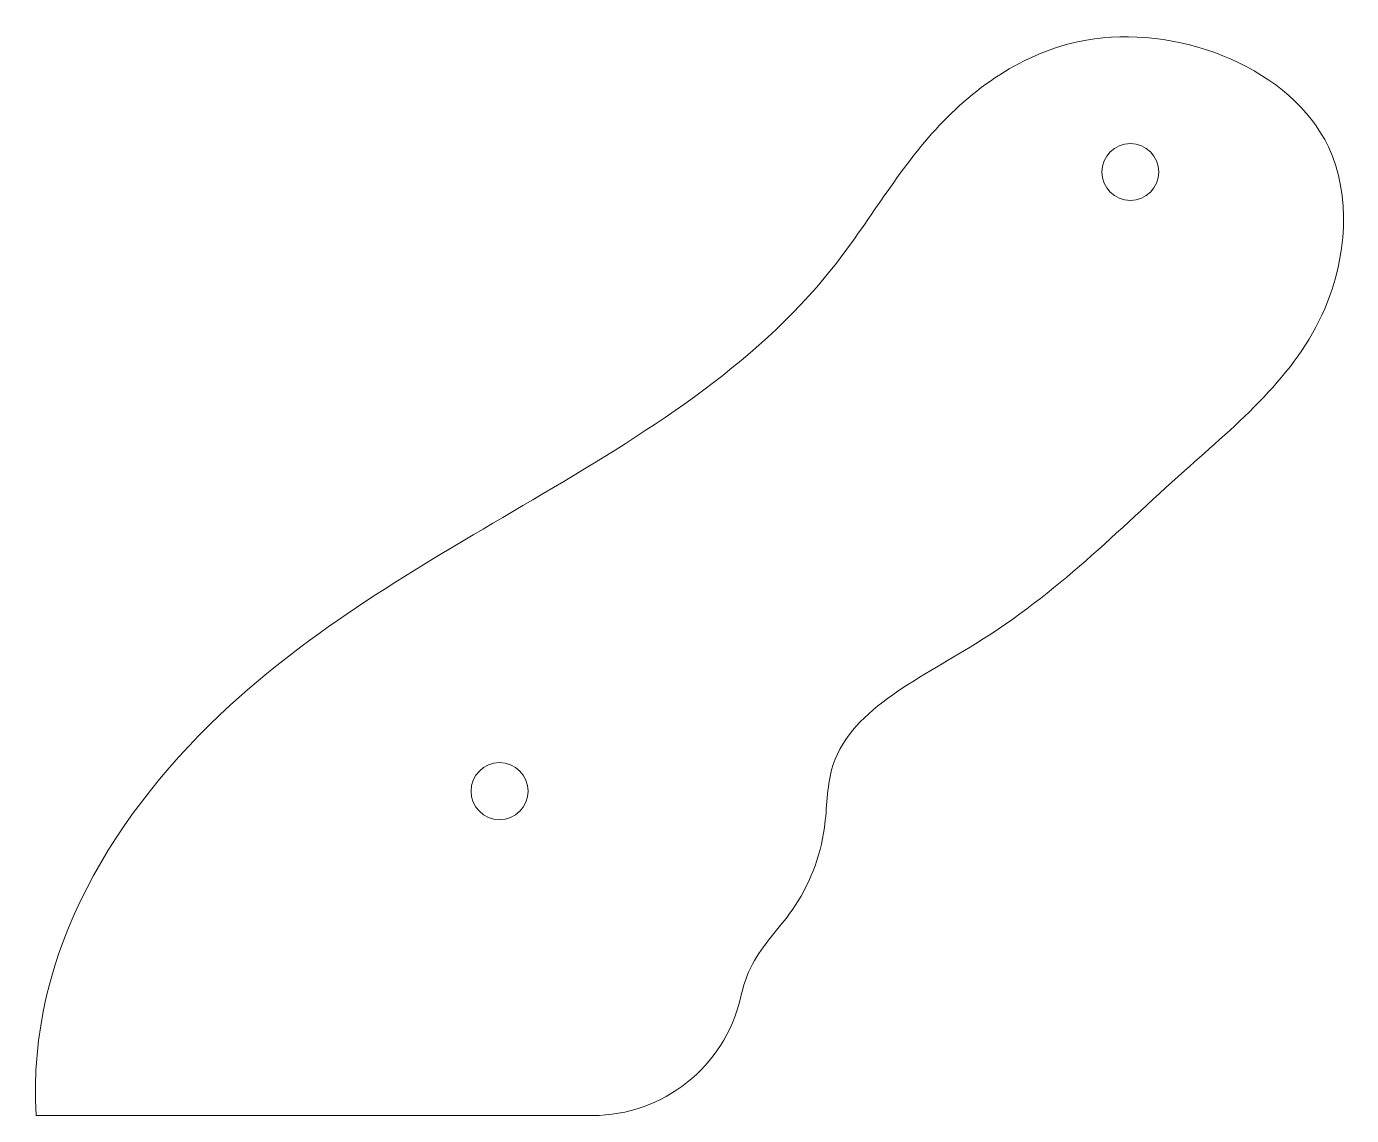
# Model space of a CAD drawing. Header units: inches. Extents: x 14.17 to 18.53, y 0.73 to 4.32.
import ezdxf

# ---------------------------------------------------------------- set-up
doc = ezdxf.new("R2010")
doc.units = ezdxf.units.IN
doc.header["$MEASUREMENT"] = 0

msp = doc.modelspace()

# ---------------------------------------------------------------- linework, layer by layer
at = {"color": 7, "linetype": 'Continuous', "lineweight": 15}
msp.add_line((16.0308, 0.7346), (14.1986, 0.7346), dxfattribs=at)
for centre in [(17.8019, 3.8401), (15.7246, 1.8022)]:
    msp.add_circle(centre, 0.0938, dxfattribs=at)
msp.add_arc((16.0308, 1.2346), 0.5, 270, 346.8765, dxfattribs=at)
msp.add_open_spline([(14.1986, 0.7346), (14.1669, 1.2726), (14.6915, 2.1061), (15.8427, 2.7583), (16.7368, 3.3054), (17.1326, 4.0219), (17.7328, 4.416), (18.556, 4.0896), (18.4922, 3.2852), (17.9119, 2.8174), (17.427, 2.3139), (16.7997, 2.0339), (16.8046, 1.6452), (16.7168, 1.4201), (16.5624, 1.2685), (16.5269, 1.1604), (16.5177, 1.1211)], degree=3, knots=[0, 0, 0, 0, 0.1536163, 0.2741486, 0.3985941, 0.4579616, 0.5164319, 0.6014333, 0.6548773, 0.7255821, 0.8149731, 0.8780817, 0.8972272, 0.9265526, 0.9486386, 0.9604507, 0.9604507, 0.9604507, 0.9604507], dxfattribs=at)

doc.saveas('drawing.dxf')
